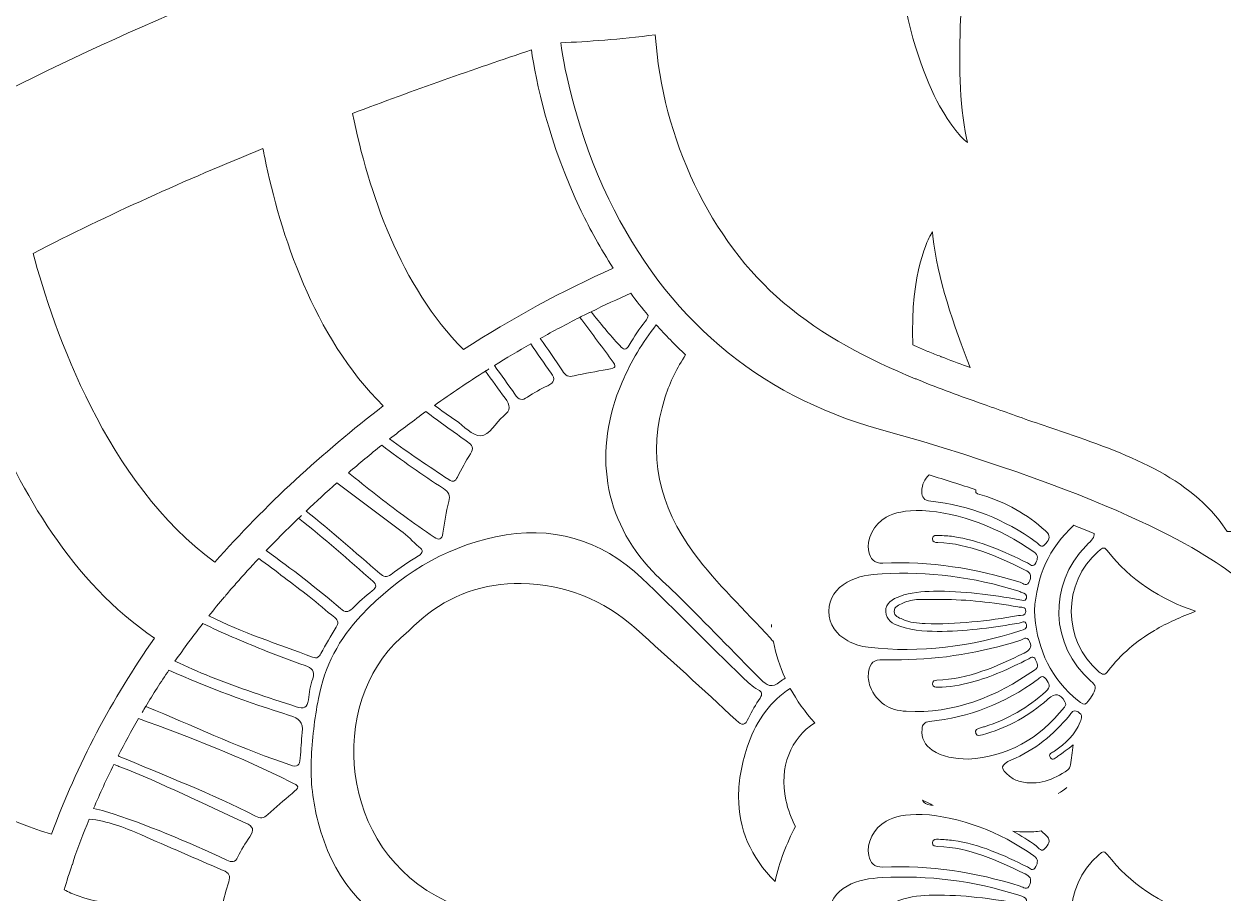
# Model space of a CAD drawing. Extents: x 705 to 8445, y -5934 to -84.
# Drawn here: x 7167.3 to 7643.6, y -732.3 to -387 of the extents above; entities that cross this region are included whole.
import ezdxf

# ---------------------------------------------------------------- set-up
doc = ezdxf.new("R2010")
doc.units = 0
doc.header["$MEASUREMENT"] = 0
doc.layers.add('Layer 1', color=7, linetype='Continuous')

# ---------------------------------------------------------------- blocks, each defined once
blk = doc.blocks.new('block 36')
at = {"layer": 'Layer 1', "lineweight": 0}
for points, knots in [([(8407.41, -639.1), (8384.61, -597.14), (8350.92, -557.08), (8310.01, -523.26), (8225.24, -453.22), (8114.63, -393.43), (7990.01, -350.27), (7990.01, -350.27), (7990.01, -350.25), (7990.01, -350.25), (7989.56, -348.29), (7988.99, -346.27), (7988.29, -344.21), (7986.75, -339.66), (7984.08, -333.09), (7978.64, -328.58), (7977.95, -328), (7977.23, -327.47), (7976.49, -327), (7976.49, -327), (7976.49, -327), (7976.48, -327), (7978.02, -308.1), (7974.42, -288.74), (7965.71, -269.33), (7961.26, -259.39), (7953.88, -252.44), (7946.75, -245.72), (7941.01, -240.31), (7935.58, -235.19), (7931.94, -228.82), (7930.86, -226.92), (7929.94, -224.87), (7928.96, -222.69), (7927.7, -219.87), (7926.38, -216.96), (7924.62, -214.13), (7917.57, -202.87), (7906.04, -196.8), (7894.77, -193.55), (7894.77, -193.55), (7893.39, -191.5), (7893.39, -191.5), (7850.97, -126.97), (7786.83, -102.16), (7740.49, -92.73), (7699.6, -84.39), (7665.74, -86.15), (7653.87, -87.19), (7653.82, -87.13), (7653.79, -87.09), (7653.76, -87.06), (7653.76, -87.06), (7653.58, -87.21), (7653.58, -87.21), (7652.01, -87.36), (7650.84, -87.48), (7650.14, -87.56), (7649.43, -87.48), (7648.26, -87.36), (7646.7, -87.21), (7646.7, -87.21), (7646.51, -87.06), (7646.51, -87.06), (7646.48, -87.09), (7646.45, -87.13), (7646.4, -87.19), (7634.53, -86.15), (7600.67, -84.39), (7559.78, -92.73), (7513.44, -102.16), (7449.3, -126.97), (7406.9, -191.48), (7406.9, -191.48), (7405.52, -193.55), (7405.52, -193.55), (7394.23, -196.8), (7382.7, -202.87), (7375.65, -214.13), (7373.89, -216.96), (7372.58, -219.87), (7371.31, -222.69), (7370.33, -224.87), (7369.41, -226.92), (7368.33, -228.82), (7364.69, -235.19), (7359.26, -240.31), (7353.52, -245.72), (7346.39, -252.44), (7339.01, -259.39), (7334.56, -269.33), (7325.85, -288.74), (7322.25, -308.1), (7323.79, -327), (7323.78, -327), (7323.78, -327), (7323.78, -327), (7323.05, -327.47), (7322.32, -327.99), (7321.63, -328.58), (7316.19, -333.09), (7313.52, -339.65), (7311.98, -344.21), (7311.29, -346.27), (7310.71, -348.29), (7310.26, -350.25), (7310.26, -350.25), (7310.26, -350.27), (7310.26, -350.27), (7185.64, -393.43), (7075.03, -453.22), (6990.26, -523.26), (6949.35, -557.08), (6915.66, -597.14), (6892.86, -639.1), (6867.06, -686.53), (6854.92, -735.81), (6856.74, -785.55), (6858.47, -832.44), (6871.11, -881.24), (6894.31, -930.56), (6926.3, -998.52), (6976.91, -1064.15), (7044.73, -1125.62), (7089.41, -1166.12), (7138.87, -1201.57), (7186.72, -1235.86), (7232.05, -1268.36), (7278.94, -1301.97), (7321.49, -1339.71), (7399.07, -1408.49), (7450.5, -1474.94), (7478.64, -1542.74), (7474.81, -1548.78), (7471.23, -1555.62), (7468.57, -1563.02), (7467.16, -1562.92), (7465.6, -1562.85), (7464, -1562.85), (7458.13, -1562.85), (7451.7, -1563.94), (7449.97, -1569.72), (7449.48, -1571.39), (7449.45, -1572.94), (7449.41, -1574.32), (7449.41, -1574.65), (7449.4, -1574.97), (7449.39, -1575.28), (7449.21, -1578.99), (7447.84, -1582.95), (7445.33, -1587.05), (7444.38, -1588.6), (7443.35, -1590.14), (7442.28, -1591.64), (7441.6, -1592.59), (7440.89, -1593.54), (7440.16, -1594.48), (7432.92, -1603.87), (7423.69, -1612.4), (7414.7, -1620.7), (7414.7, -1620.7), (7410.61, -1624.5), (7410.61, -1624.5), (7400.29, -1634.07), (7389.62, -1643.97), (7377.62, -1650.59), (7374.23, -1652.48), (7370.13, -1656.81), (7369.83, -1666.79), (7369.1, -1691.36), (7390.95, -1735.67), (7410.5, -1750.55), (7391.65, -1786.38), (7369.15, -1837.42), (7349.91, -1904.23), (7325.13, -1990.3), (7310.44, -2085.45), (7306.26, -2187.05), (7302.77, -2272.07), (7306.67, -2361.81), (7317.87, -2455.11), (7313.34, -2458.43), (7308.34, -2461.58), (7302.61, -2464.72), (7276.21, -2479.19), (7247.58, -2484.35), (7222, -2479.25), (7187.79, -2472.45), (7160.64, -2452.75), (7141.3, -2420.72), (7104.66, -2360.07), (7103.99, -2265.76), (7122.25, -2203.95), (7141.86, -2137.67), (7181.08, -2071.38), (7245.73, -1995.32), (7250.18, -1990.08), (7254.67, -1984.87), (7259.18, -1979.66), (7283.57, -1951.39), (7308.78, -1922.17), (7326.61, -1888.58), (7350.74, -1843.05), (7356.31, -1794.98), (7341.87, -1756.7), (7341.87, -1756.7), (7331.37, -1728.9), (7331.37, -1728.9), (7331.37, -1728.9), (7333.8, -1758.52), (7333.8, -1758.52), (7336.72, -1794.26), (7322.12, -1826.76), (7309.35, -1847.74), (7289.24, -1880.81), (7261.11, -1908.95), (7233.89, -1936.17), (7222.68, -1947.4), (7211.07, -1959.02), (7200.2, -1970.8), (7135.89, -2040.52), (7089.19, -2104.07), (7057.43, -2165.11), (7014.7, -2247.19), (6999.21, -2325.56), (7011.4, -2398), (7031.15, -2515.4), (7130.49, -2607.87), (7220.17, -2647.42), (7252.4, -2661.63), (7282.45, -2668.81), (7308.01, -2668.81), (7326.56, -2668.81), (7342.74, -2665.03), (7355.66, -2657.4), (7355.66, -2657.42), (7355.66, -2657.42), (7355.66, -2657.42), (7362.53, -2679.36), (7370.34, -2699.79), (7379.03, -2718.56), (7399.29, -2762.32), (7425.1, -2798.69), (7455.73, -2826.65), (7489.46, -2857.45), (7533.52, -2880.64), (7586.71, -2895.59), (7629.05, -2907.49), (7676.23, -2913.71), (7723.76, -2913.71), (7727.22, -2913.71), (7730.69, -2913.68), (7734.15, -2913.61), (7865.4, -2911.1), (7997.29, -2856.35), (8095.98, -2763.41), (8133.64, -2727.95), (8162.82, -2687.49), (8180.37, -2646.4), (8200.65, -2598.94), (8205.83, -2551.02), (8195.77, -2503.97), (8175.91, -2411.09), (8113.39, -2334), (8019.73, -2286.89), (7937.77, -2245.67), (7840.02, -2231.14), (7749.63, -2246.42), (7755.8, -2235.1), (7762.02, -2223.86), (7768.23, -2212.7), (7787.04, -2178.83), (7806.49, -2143.79), (7823.28, -2107.91), (7860.37, -2028.64), (7882.39, -1957.48), (7890.63, -1890.34), (7895.73, -1848.73), (7897.28, -1796.91), (7884.85, -1750.08), (7904.12, -1735.61), (7925.68, -1692.46), (7925.68, -1667.69), (7925.68, -1667.28), (7925.68, -1666.88), (7925.67, -1666.48), (7925.37, -1656.52), (7921.27, -1652.21), (7917.88, -1650.33), (7905.87, -1643.73), (7895.21, -1633.85), (7884.89, -1624.31), (7884.89, -1624.31), (7880.78, -1620.52), (7880.78, -1620.52), (7869.49, -1610.12), (7857.81, -1599.36), (7850.16, -1586.97), (7847.65, -1582.89), (7846.29, -1578.95), (7846.11, -1575.25), (7846.1, -1574.94), (7846.09, -1574.61), (7846.09, -1574.29), (7846.05, -1572.92), (7846.01, -1571.37), (7845.52, -1569.7), (7843.8, -1563.98), (7837.45, -1562.87), (7831.63, -1562.85), (7828.98, -1555.53), (7825.42, -1548.75), (7821.63, -1542.74), (7849.76, -1474.94), (7901.2, -1408.49), (7978.78, -1339.71), (8021.33, -1301.97), (8068.22, -1268.36), (8113.56, -1235.86), (8161.4, -1201.57), (8210.86, -1166.12), (8255.55, -1125.62), (8323.36, -1064.15), (8373.97, -998.52), (8405.96, -930.56), (8429.16, -881.24), (8441.8, -832.45), (8443.53, -785.55), (8445.35, -735.81), (8433.21, -686.53), (8407.41, -639.1)], [0, 0, 0, 0, 1, 1, 1, 2, 2, 2, 3, 3, 3, 4, 4, 4, 5, 5, 5, 6, 6, 6, 7, 7, 7, 8, 8, 8, 9, 9, 9, 10, 10, 10, 11, 11, 11, 12, 12, 12, 13, 13, 13, 14, 14, 14, 15, 15, 15, 16, 16, 16, 17, 17, 17, 18, 18, 18, 19, 19, 19, 20, 20, 20, 21, 21, 21, 22, 22, 22, 23, 23, 23, 24, 24, 24, 25, 25, 25, 26, 26, 26, 27, 27, 27, 28, 28, 28, 29, 29, 29, 30, 30, 30, 31, 31, 31, 32, 32, 32, 33, 33, 33, 34, 34, 34, 35, 35, 35, 36, 36, 36, 37, 37, 37, 38, 38, 38, 39, 39, 39, 40, 40, 40, 41, 41, 41, 42, 42, 42, 43, 43, 43, 44, 44, 44, 45, 45, 45, 46, 46, 46, 47, 47, 47, 48, 48, 48, 49, 49, 49, 50, 50, 50, 51, 51, 51, 52, 52, 52, 53, 53, 53, 54, 54, 54, 55, 55, 55, 56, 56, 56, 57, 57, 57, 58, 58, 58, 59, 59, 59, 60, 60, 60, 61, 61, 61, 62, 62, 62, 63, 63, 63, 64, 64, 64, 65, 65, 65, 66, 66, 66, 67, 67, 67, 68, 68, 68, 69, 69, 69, 70, 70, 70, 71, 71, 71, 72, 72, 72, 73, 73, 73, 74, 74, 74, 75, 75, 75, 76, 76, 76, 77, 77, 77, 78, 78, 78, 79, 79, 79, 80, 80, 80, 81, 81, 81, 82, 82, 82, 83, 83, 83, 84, 84, 84, 85, 85, 85, 86, 86, 86, 87, 87, 87, 88, 88, 88, 89, 89, 89, 90, 90, 90, 91, 91, 91, 92, 92, 92, 93, 93, 93, 94, 94, 94, 95, 95, 95, 96, 96, 96, 97, 97, 97, 98, 98, 98, 99, 99, 99, 100, 100, 100, 101, 101, 101, 102, 102, 102, 103, 103, 103, 104, 104, 104, 105, 105, 105, 106, 106, 106, 107, 107, 107, 108, 108, 108, 109, 109, 109, 110, 110, 110, 110]), ([(7542.96, -347.22), (7540.81, -362.76), (7535.98, -404.68), (7541.72, -432.39), (7541.72, -432.39), (7542.09, -434.12), (7542.09, -434.12), (7542.09, -434.12), (7540.74, -432.95), (7540.74, -432.95), (7540.54, -432.77), (7520.86, -415.02), (7514.93, -363.34), (7524.37, -358.74), (7533.28, -353.65), (7541.62, -348.11), (7541.62, -348.11), (7541.62, -348.12), (7541.62, -348.12), (7542.07, -347.82), (7542.52, -347.52), (7542.96, -347.22)], [0, 0, 0, 0, 1, 1, 1, 2, 2, 2, 3, 3, 3, 4, 4, 4, 5, 5, 5, 6, 6, 6, 7, 7, 7, 7]), ([(7418.08, -391.23), (7420.82, -432.71), (7439.97, -473.06), (7468.88, -497.6), (7484.63, -510.98), (7502.68, -520.26), (7521.35, -527.92), (7521.77, -528.08), (7522.19, -528.26), (7522.61, -528.42), (7530.98, -531.83), (7539.48, -534.92), (7547.94, -537.92), (7548.45, -538.09), (7548.96, -538.29), (7549.47, -538.46), (7551.31, -539.11), (7553.15, -539.76), (7554.99, -540.41), (7558.35, -541.59), (7561.7, -542.77), (7565.03, -543.96), (7568.99, -545.37), (7572.99, -546.73), (7577.23, -548.16), (7601.48, -556.38), (7628.98, -565.69), (7643.44, -586.07), (7643.44, -586.07), (7645.22, -588.59), (7645.22, -588.59), (7645.22, -588.59), (7655.05, -588.59), (7655.05, -588.59), (7655.05, -588.59), (7656.83, -586.07), (7656.83, -586.07), (7671.29, -565.69), (7698.79, -556.38), (7723.05, -548.16), (7727.28, -546.73), (7731.28, -545.37), (7735.24, -543.96), (7738.57, -542.77), (7741.92, -541.59), (7745.27, -540.41), (7775.27, -529.85), (7806.28, -518.93), (7831.39, -497.6), (7860.3, -473.06), (7879.45, -432.71), (7882.19, -391.23), (7896.34, -393.1), (7909.14, -394.02), (7919.77, -394.41), (7918.23, -405.11), (7913.56, -429.82), (7900.67, -456.52), (7877.97, -503.6), (7841.83, -534.37), (7793.25, -547.96), (7697.31, -574.79), (7661.53, -598.27), (7650.14, -607.68), (7638.74, -598.27), (7602.96, -574.79), (7507.02, -547.96), (7458.44, -534.37), (7422.3, -503.6), (7399.6, -456.52), (7386.71, -429.82), (7382.04, -405.11), (7380.5, -394.41), (7391.13, -394.02), (7403.93, -393.1), (7418.08, -391.23)], [0, 0, 0, 0, 1, 1, 1, 2, 2, 2, 3, 3, 3, 4, 4, 4, 5, 5, 5, 6, 6, 6, 7, 7, 7, 8, 8, 8, 9, 9, 9, 10, 10, 10, 11, 11, 11, 12, 12, 12, 13, 13, 13, 14, 14, 14, 15, 15, 15, 16, 16, 16, 17, 17, 17, 18, 18, 18, 19, 19, 19, 20, 20, 20, 21, 21, 21, 22, 22, 22, 23, 23, 23, 24, 24, 24, 25, 25, 25, 25]), ([(7368.83, -397.25), (7370.61, -409.24), (7375.57, -434.03), (7388.66, -461.31), (7392.12, -468.54), (7396.32, -476.21), (7401.38, -484.01), (7381.12, -493.03), (7361.15, -503.91), (7341.85, -516.33), (7316.82, -491.17), (7304.19, -454.07), (7297.8, -422.5), (7322.11, -413.31), (7345.97, -404.93), (7368.83, -397.25)], [0, 0, 0, 0, 1, 1, 1, 2, 2, 2, 3, 3, 3, 4, 4, 4, 5, 5, 5, 5]), ([(7262.2, -436.44), (7262.44, -437.65), (7262.67, -438.85), (7262.92, -440.07), (7269.05, -470.26), (7282.15, -511.02), (7309.96, -538.76), (7285.77, -557.29), (7263.17, -578.19), (7243.1, -600.79), (7200.09, -569.78), (7179.02, -508.52), (7170.86, -478.12), (7200.89, -462.66), (7231.7, -448.86), (7262.2, -436.44)], [0, 0, 0, 0, 1, 1, 1, 2, 2, 2, 3, 3, 3, 4, 4, 4, 5, 5, 5, 5]), ([(7527.25, -471.15), (7527.25, -471.15), (7528.15, -469.62), (7528.15, -469.62), (7528.15, -469.62), (7528.36, -471.39), (7528.36, -471.39), (7530.11, -487.57), (7536.66, -507.13), (7543.2, -523.54), (7542.71, -523.36), (7542.21, -523.18), (7541.71, -522.99), (7538.38, -521.76), (7535.05, -520.51), (7531.73, -519.22), (7531.67, -519.2), (7531.63, -519.17), (7531.57, -519.15), (7529.88, -518.49), (7528.2, -517.82), (7526.53, -517.13), (7526.47, -517.11), (7526.4, -517.08), (7526.34, -517.06), (7524.73, -516.4), (7523.13, -515.72), (7521.53, -515.04), (7521.13, -514.88), (7520.73, -514.71), (7520.34, -514.53), (7519.27, -484.98), (7527.14, -471.33), (7527.25, -471.15)], [0, 0, 0, 0, 1, 1, 1, 2, 2, 2, 3, 3, 3, 4, 4, 4, 5, 5, 5, 6, 6, 6, 7, 7, 7, 8, 8, 8, 9, 9, 9, 10, 10, 10, 11, 11, 11, 11]), ([(7415.3, -502.85), (7415.13, -503.57), (7414.74, -504.32), (7414.06, -505.17), (7411.71, -508.1), (7409.69, -511.32), (7407.74, -514.54), (7406.4, -516.75), (7405.5, -516.5), (7403.92, -514.75), (7399.95, -510.41), (7396.2, -505.93), (7392.56, -501.34), (7391.07, -502.06), (7389.58, -502.8), (7388.09, -503.55), (7389.57, -502.8), (7391.06, -502.06), (7392.55, -501.32), (7392.55, -501.32), (7392.56, -501.34), (7392.56, -501.34), (7397.79, -498.76), (7403.04, -496.31), (7408.31, -494), (7410.5, -496.96), (7412.84, -499.92), (7415.3, -502.85)], [0, 0, 0, 0, 1, 1, 1, 2, 2, 2, 3, 3, 3, 4, 4, 4, 5, 5, 5, 6, 6, 6, 7, 7, 7, 8, 8, 8, 9, 9, 9, 9]), ([(7138.22, -495.78), (7141.04, -507.04), (7145.94, -523.94), (7153.63, -542.62), (7165.44, -571.27), (7186.23, -609.1), (7219.14, -631.01), (7202.15, -655.1), (7188.41, -681.21), (7178.15, -709), (7131.36, -694.85), (7092.37, -657.73), (7067.24, -627.98), (7049.4, -606.88), (7036.02, -586.61), (7028.18, -573.82), (7061.06, -544.12), (7098.59, -518.35), (7138.22, -495.78)], [0, 0, 0, 0, 1, 1, 1, 2, 2, 2, 3, 3, 3, 4, 4, 4, 5, 5, 5, 6, 6, 6, 6]), ([(7400.55, -520.35), (7402.81, -523.5), (7402.83, -523.5), (7398.98, -524.24), (7394.58, -525.09), (7390.13, -525.78), (7385.78, -526.83), (7383.52, -527.38), (7382.41, -526.71), (7381.2, -524.86), (7378.33, -520.48), (7375.38, -516.19), (7372.36, -511.93), (7372.36, -511.93), (7372.36, -511.92), (7372.36, -511.92), (7377.56, -509.02), (7382.8, -506.23), (7388.07, -503.55), (7392.31, -509.1), (7396.47, -514.69), (7400.55, -520.35)], [0, 0, 0, 0, 1, 1, 1, 2, 2, 2, 3, 3, 3, 4, 4, 4, 5, 5, 5, 6, 6, 6, 7, 7, 7, 7]), ([(7433.52, -597.41), (7442.5, -609.62), (7453.71, -619.83), (7463.78, -631.07), (7464.2, -631.55), (7464.63, -632.01), (7465.06, -632.48), (7465.97, -637.47), (7467.5, -642.3), (7469.65, -646.98), (7468.92, -647.39), (7468.23, -647.83), (7467.61, -648.36), (7464.51, -650.97), (7462.31, -649.92), (7459.84, -647.38), (7449.15, -636.38), (7438.37, -625.48), (7427.56, -614.6), (7424.15, -611.16), (7420.41, -608.07), (7417.08, -604.57), (7397.5, -584.08), (7393.14, -556.68), (7404.85, -529.37), (7408.43, -521.02), (7413.06, -513.47), (7418.43, -506.47), (7422.05, -510.55), (7425.94, -514.58), (7430.13, -518.49), (7426.78, -523.47), (7424, -529.01), (7422.03, -535.14), (7414.54, -558.33), (7419.61, -578.5), (7433.52, -597.41)], [0, 0, 0, 0, 1, 1, 1, 2, 2, 2, 3, 3, 3, 4, 4, 4, 5, 5, 5, 6, 6, 6, 7, 7, 7, 8, 8, 8, 9, 9, 9, 10, 10, 10, 11, 11, 11, 12, 12, 12, 12]), ([(7376.69, -525.7), (7378.45, -528.17), (7378.03, -529.48), (7375.33, -530.72), (7372.55, -532), (7369.87, -533.54), (7367.33, -535.24), (7365.06, -536.77), (7363.84, -536.4), (7362.29, -534.13), (7359.64, -530.26), (7356.91, -526.45), (7354.14, -522.68), (7358.91, -519.71), (7363.72, -516.83), (7368.57, -514.07), (7371.26, -517.96), (7373.96, -521.84), (7376.69, -525.7)], [0, 0, 0, 0, 1, 1, 1, 2, 2, 2, 3, 3, 3, 4, 4, 4, 5, 5, 5, 6, 6, 6, 6]), ([(7350.6, -524.9), (7351.05, -524.61), (7351.51, -524.34), (7351.96, -524.05), (7351.51, -524.34), (7351.05, -524.62), (7350.61, -524.91), (7353.16, -528.5), (7355.73, -532.08), (7358.37, -535.61), (7360.55, -538.52), (7360.81, -540.46), (7357.76, -542.8), (7354.51, -545.29), (7352.28, -550.55), (7348.69, -550.62), (7345.41, -550.69), (7342.01, -546.71), (7338.72, -544.43), (7335.9, -542.5), (7333.1, -540.54), (7330.33, -538.56), (7336.99, -533.81), (7343.75, -529.27), (7350.61, -524.91), (7350.6, -524.91), (7350.6, -524.9), (7350.6, -524.9)], [0, 0, 0, 0, 1, 1, 1, 2, 2, 2, 3, 3, 3, 4, 4, 4, 5, 5, 5, 6, 6, 6, 7, 7, 7, 8, 8, 8, 9, 9, 9, 9]), ([(7343.46, -552.97), (7345.48, -554.38), (7346.11, -555.53), (7344.65, -557.79), (7342.71, -560.75), (7341.09, -563.9), (7339.46, -567.05), (7338.57, -568.76), (7337.81, -569.19), (7335.98, -567.99), (7328.04, -562.8), (7320.19, -557.46), (7312.53, -551.87), (7317.25, -548.16), (7322.06, -544.54), (7326.92, -541.02), (7332.38, -545.07), (7337.88, -549.08), (7343.46, -552.97)], [0, 0, 0, 0, 1, 1, 1, 2, 2, 2, 3, 3, 3, 4, 4, 4, 5, 5, 5, 6, 6, 6, 6]), ([(7333.91, -571.57), (7336.07, -572.94), (7336.62, -574.3), (7336.01, -576.76), (7335.01, -580.88), (7334.22, -585.08), (7333.68, -589.28), (7333.32, -592.07), (7332.07, -592.15), (7330.22, -590.9), (7326.12, -588.12), (7322.08, -585.25), (7318.05, -582.36), (7310.56, -576.97), (7303.39, -571.11), (7296.19, -565.3), (7300.52, -561.57), (7304.92, -557.92), (7309.37, -554.37), (7309.37, -554.37), (7309.38, -554.37), (7309.38, -554.37), (7317.36, -560.37), (7325.47, -566.19), (7333.91, -571.57)], [0, 0, 0, 0, 1, 1, 1, 2, 2, 2, 3, 3, 3, 4, 4, 4, 5, 5, 5, 6, 6, 6, 7, 7, 7, 8, 8, 8, 8]), ([(7548, -574.24), (7557.47, -577), (7565.72, -581.82), (7573.1, -588.36), (7575.27, -590.29), (7574.64, -591.63), (7573.25, -593.47), (7571.5, -595.79), (7570.46, -593.61), (7569.44, -592.86), (7556.86, -583.81), (7542.94, -578.25), (7527.53, -576.64), (7524.8, -576.36), (7523.98, -575.07), (7523.98, -572.72), (7523.97, -569.94), (7525.04, -567.81), (7526.84, -566.17), (7533.37, -568.16), (7539.56, -570.12), (7545.42, -572.06), (7544.95, -573.83), (7546.85, -573.91), (7548, -574.24)], [0, 0, 0, 0, 1, 1, 1, 2, 2, 2, 3, 3, 3, 4, 4, 4, 5, 5, 5, 6, 6, 6, 7, 7, 7, 8, 8, 8, 8]), ([(7317.03, -588.37), (7319.55, -590.28), (7321.73, -592.67), (7324.16, -594.72), (7325.87, -596.14), (7326.01, -597.06), (7323.95, -598.33), (7320.25, -600.64), (7316.62, -603.09), (7313.11, -605.68), (7311.3, -607.03), (7310.15, -606.7), (7308.58, -605.32), (7298.9, -596.97), (7289.32, -588.51), (7279.35, -580.53), (7283.34, -576.74), (7287.41, -572.99), (7291.55, -569.34), (7300.05, -575.68), (7308.55, -582), (7317.03, -588.37)], [0, 0, 0, 0, 1, 1, 1, 2, 2, 2, 3, 3, 3, 4, 4, 4, 5, 5, 5, 6, 6, 6, 7, 7, 7, 7]), ([(7524.15, -580.28), (7539.33, -581.39), (7554.63, -586.96), (7568.44, -596.76), (7570.4, -598.14), (7570.04, -599.42), (7569.23, -601.08), (7568.16, -603.27), (7566.92, -601.69), (7565.9, -601.17), (7556.49, -596.5), (7546.95, -592.18), (7536.41, -590.66), (7534.5, -590.38), (7532.56, -590.3), (7530.62, -590.2), (7529.59, -590.14), (7528.38, -590.12), (7528.25, -591.5), (7528.09, -593), (7529.36, -592.99), (7530.37, -593.02), (7542.91, -593.5), (7553.97, -598.57), (7564.96, -603.96), (7566.95, -604.94), (7567.67, -605.89), (7566.87, -608.13), (7565.89, -610.9), (7564.28, -609.24), (7563.05, -608.84), (7545.28, -603.24), (7527.12, -600.42), (7508.48, -601.23), (7504.85, -601.39), (7503.59, -599.6), (7502.92, -596.69), (7501.8, -591.78), (7504.88, -585.71), (7509.85, -582.93), (7513.03, -581.15), (7517.38, -580.23), (7524.15, -580.28)], [0, 0, 0, 0, 1, 1, 1, 2, 2, 2, 3, 3, 3, 4, 4, 4, 5, 5, 5, 6, 6, 6, 7, 7, 7, 8, 8, 8, 9, 9, 9, 10, 10, 10, 11, 11, 11, 12, 12, 12, 13, 13, 13, 14, 14, 14, 14]), ([(7276.35, -583.38), (7276.75, -583), (7277.14, -582.63), (7277.53, -582.26), (7277.14, -582.63), (7276.75, -583.01), (7276.36, -583.4), (7286.49, -591.34), (7296.19, -599.8), (7305.79, -608.41), (7307.53, -609.98), (7307.31, -610.81), (7305.62, -612.17), (7302.88, -614.39), (7300.2, -616.74), (7297.73, -619.27), (7295.98, -621.06), (7294.74, -620.78), (7293.02, -619.3), (7283.56, -611.14), (7273.63, -603.55), (7263.5, -596.27), (7267.69, -591.89), (7271.99, -587.6), (7276.36, -583.4), (7276.36, -583.4), (7276.35, -583.38), (7276.35, -583.38)], [0, 0, 0, 0, 1, 1, 1, 2, 2, 2, 3, 3, 3, 4, 4, 4, 5, 5, 5, 6, 6, 6, 7, 7, 7, 8, 8, 8, 9, 9, 9, 9]), ([(7412.72, -607.17), (7426.4, -620), (7439.19, -633.77), (7452.86, -646.63), (7454.76, -648.41), (7456.6, -650.24), (7458.88, -651.52), (7460.46, -652.39), (7460.77, -653.24), (7459.71, -654.84), (7458.02, -657.39), (7456.39, -660.03), (7455.1, -662.8), (7453.73, -665.71), (7452.73, -666.03), (7450.2, -663.66), (7437.12, -651.37), (7423.78, -639.39), (7410.44, -627.4), (7397.38, -615.67), (7382.32, -609.57), (7364.81, -609.35), (7349.93, -609.14), (7336.72, -613.65), (7325.35, -623.3), (7322.48, -625.75), (7319.83, -628.45), (7317, -630.95), (7288.16, -656.62), (7291.43, -715.11), (7334.98, -735.53), (7349.82, -742.48), (7365.38, -747.06), (7380.99, -751.68), (7386.64, -753.35), (7392.29, -755.07), (7397.96, -756.62), (7399.87, -757.15), (7400.27, -757.79), (7399.15, -759.48), (7397.92, -761.36), (7396.6, -763.27), (7395.86, -765.34), (7394.43, -769.35), (7391.76, -769.47), (7388.32, -768.5), (7374.81, -764.7), (7361.25, -761.07), (7347.77, -757.18), (7339.05, -754.66), (7330.03, -753.28), (7321.63, -749.63), (7301.4, -740.81), (7289.57, -725.12), (7284.11, -704.15), (7282.01, -696.11), (7281.04, -687.93), (7281.34, -679.62), (7281.77, -671.36), (7282.64, -663.15), (7284.23, -655.04), (7286.72, -642.33), (7292.42, -631.18), (7301.36, -621.84), (7316.12, -606.41), (7333.44, -595.3), (7354.62, -590.76), (7376.93, -585.97), (7396.34, -591.81), (7412.72, -607.17)], [0, 0, 0, 0, 1, 1, 1, 2, 2, 2, 3, 3, 3, 4, 4, 4, 5, 5, 5, 6, 6, 6, 7, 7, 7, 8, 8, 8, 9, 9, 9, 10, 10, 10, 11, 11, 11, 12, 12, 12, 13, 13, 13, 14, 14, 14, 15, 15, 15, 16, 16, 16, 17, 17, 17, 18, 18, 18, 19, 19, 19, 20, 20, 20, 21, 21, 21, 22, 22, 22, 23, 23, 23, 23]), ([(7584.19, -654.33), (7574.03, -645.2), (7569.4, -633.54), (7568.7, -620.06), (7569.63, -606.64), (7574.34, -595.1), (7584.42, -586.2), (7587.2, -587.32), (7589.85, -588.42), (7592.39, -589.49), (7592.57, -590.96), (7591.69, -591.89), (7589.25, -594.34), (7574.06, -609.48), (7574.89, -634.17), (7591.17, -648.12), (7593.13, -649.79), (7593.36, -650.89), (7592.02, -653.11), (7588.81, -658.42), (7588.91, -658.55), (7584.19, -654.33)], [0, 0, 0, 0, 1, 1, 1, 2, 2, 2, 3, 3, 3, 4, 4, 4, 5, 5, 5, 6, 6, 6, 7, 7, 7, 7]), ([(7616.36, -627.99), (7609.26, -632.24), (7602.98, -637.44), (7597.99, -644.08), (7596.66, -645.84), (7595.81, -645.69), (7594.28, -644.39), (7579.76, -632.12), (7579.67, -608.82), (7594.17, -596.52), (7595.25, -595.6), (7596.12, -594.26), (7597.66, -596.27), (7606.71, -608.02), (7618.72, -615.49), (7632.74, -620.37), (7627.04, -622.59), (7621.53, -624.9), (7616.36, -627.99)], [0, 0, 0, 0, 1, 1, 1, 2, 2, 2, 3, 3, 3, 4, 4, 4, 5, 5, 5, 6, 6, 6, 6]), ([(7280.6, -614.54), (7284.06, -617.18), (7287.26, -620.18), (7290.71, -622.85), (7292.32, -624.12), (7292.16, -625.18), (7291.24, -626.71), (7289.17, -630.14), (7287.19, -633.62), (7285.23, -637.13), (7284.45, -638.52), (7283.71, -639.29), (7281.9, -638.6), (7268.08, -633.33), (7253.92, -628.88), (7240.7, -622.17), (7242.73, -619.64), (7244.78, -617.12), (7246.88, -614.64), (7246.93, -614.67), (7246.98, -614.7), (7247.04, -614.73), (7247.04, -614.73), (7247.49, -613.94), (7247.49, -613.94), (7248.8, -612.4), (7250.12, -610.86), (7251.46, -609.35), (7254.44, -605.99), (7257.45, -602.68), (7260.54, -599.4), (7267.31, -604.33), (7273.95, -609.43), (7280.6, -614.54)], [0, 0, 0, 0, 1, 1, 1, 2, 2, 2, 3, 3, 3, 4, 4, 4, 5, 5, 5, 6, 6, 6, 7, 7, 7, 8, 8, 8, 9, 9, 9, 10, 10, 10, 11, 11, 11, 11]), ([(7508.16, -605.44), (7526.56, -604.42), (7544.55, -606.78), (7562.12, -612.27), (7562.67, -612.44), (7563.2, -612.64), (7563.72, -612.87), (7564.77, -613.29), (7566.03, -613.59), (7565.52, -615.2), (7565.01, -616.8), (7563.83, -615.92), (7562.96, -615.76), (7551.6, -613.76), (7540.2, -612.22), (7528.64, -612.41), (7524.07, -612.48), (7519.52, -612.82), (7515.19, -614.43), (7512.32, -615.5), (7509.49, -617.02), (7509.61, -620.55), (7509.72, -623.84), (7512.42, -625.33), (7515.2, -626.31), (7521, -628.38), (7527.06, -628.33), (7532.03, -628.38), (7543.03, -628.03), (7552.86, -626.79), (7562.63, -625.05), (7563.59, -624.88), (7564.95, -623.81), (7565.51, -625.58), (7566.07, -627.43), (7564.46, -627.64), (7563.35, -627.98), (7543.59, -634.35), (7523.41, -637.07), (7502.68, -634.66), (7499.85, -634.33), (7497.09, -633.49), (7494.57, -632.09), (7489.98, -629.52), (7487.02, -625.75), (7487.02, -620.35), (7487, -615.07), (7489.87, -611.33), (7494.32, -608.8), (7498.58, -606.36), (7503.36, -605.71), (7508.16, -605.44)], [0, 0, 0, 0, 1, 1, 1, 2, 2, 2, 3, 3, 3, 4, 4, 4, 5, 5, 5, 6, 6, 6, 7, 7, 7, 8, 8, 8, 9, 9, 9, 10, 10, 10, 11, 11, 11, 12, 12, 12, 13, 13, 13, 14, 14, 14, 15, 15, 15, 16, 16, 16, 17, 17, 17, 17]), ([(7565.26, -620.45), (7565.21, -622.27), (7563.41, -621.89), (7562.32, -622.08), (7550.07, -624.2), (7537.76, -625.67), (7525.28, -625.25), (7522.2, -625.14), (7519.13, -624.86), (7516.27, -623.54), (7514.83, -622.89), (7513.01, -622.25), (7512.98, -620.45), (7512.94, -618.45), (7514.89, -617.82), (7516.44, -617.12), (7518.43, -616.23), (7520.54, -615.73), (7522.73, -615.68), (7525.79, -615.61), (7528.87, -615.66), (7531.95, -615.66), (7542.1, -615.69), (7552.17, -616.84), (7562.16, -618.63), (7563.29, -618.83), (7565.31, -618.37), (7565.26, -620.45)], [0, 0, 0, 0, 1, 1, 1, 2, 2, 2, 3, 3, 3, 4, 4, 4, 5, 5, 5, 6, 6, 6, 7, 7, 7, 8, 8, 8, 9, 9, 9, 9]), ([(7262.04, -635.58), (7267.61, -637.85), (7273.23, -640.01), (7278.92, -641.95), (7281.69, -642.91), (7283.06, -643.97), (7281.95, -647.19), (7281.04, -649.84), (7280.59, -652.69), (7280.24, -655.49), (7279.84, -658.75), (7278.32, -659.23), (7275.43, -658.29), (7263.99, -654.58), (7252.54, -650.9), (7241.38, -646.37), (7236.61, -644.43), (7231.89, -642.41), (7227.23, -640.22), (7230.78, -635.12), (7234.49, -630.12), (7238.34, -625.18), (7246.06, -629.02), (7254.04, -632.31), (7262.04, -635.58)], [0, 0, 0, 0, 1, 1, 1, 2, 2, 2, 3, 3, 3, 4, 4, 4, 5, 5, 5, 6, 6, 6, 7, 7, 7, 8, 8, 8, 8]), ([(7464.19, -625.66), (7464.19, -625.66), (7464.2, -625.67), (7464.2, -625.67), (7464.23, -626.02), (7464.25, -626.38), (7464.28, -626.73), (7464.24, -626.37), (7464.22, -626.01), (7464.19, -625.66)], [0, 0, 0, 0, 1, 1, 1, 2, 2, 2, 3, 3, 3, 3]), ([(7528.21, -649.27), (7528.36, -650.46), (7529.34, -650.57), (7530.27, -650.57), (7534.86, -650.58), (7539.33, -649.76), (7543.74, -648.56), (7551.59, -646.46), (7558.9, -643.03), (7566.15, -639.45), (7567.14, -638.96), (7568.31, -637.63), (7569.18, -639.63), (7569.82, -641.05), (7570.72, -642.36), (7568.76, -643.72), (7553.41, -654.35), (7536.82, -661.16), (7517.77, -660.11), (7511.2, -659.74), (7506, -656.78), (7503.48, -650.24), (7502.77, -648.4), (7502.51, -646.5), (7502.83, -644.54), (7503.46, -640.66), (7504.78, -639.57), (7508.65, -639.61), (7511.05, -639.65), (7513.43, -639.63), (7515.83, -639.63), (7531.89, -639.48), (7547.52, -636.74), (7562.84, -631.98), (7564.04, -631.61), (7565.62, -629.81), (7566.77, -632.37), (7567.91, -634.91), (7566.75, -635.89), (7564.58, -636.97), (7553.6, -642.39), (7542.5, -647.29), (7529.99, -647.78), (7529.04, -647.82), (7528.06, -647.95), (7528.21, -649.27)], [0, 0, 0, 0, 1, 1, 1, 2, 2, 2, 3, 3, 3, 4, 4, 4, 5, 5, 5, 6, 6, 6, 7, 7, 7, 8, 8, 8, 9, 9, 9, 10, 10, 10, 11, 11, 11, 12, 12, 12, 13, 13, 13, 14, 14, 14, 15, 15, 15, 15]), ([(7272.79, -661.73), (7276.52, -662.9), (7278.26, -664.39), (7277.8, -668.53), (7277.41, -671.91), (7277.32, -675.35), (7277.01, -678.75), (7276.73, -681.71), (7276.03, -682.45), (7272.92, -681.41), (7254.65, -675.3), (7237.21, -667.17), (7219.48, -659.77), (7218.2, -659.23), (7216.93, -658.69), (7215.65, -658.14), (7215.16, -658.94), (7214.67, -659.74), (7214.2, -660.54), (7214.67, -659.74), (7215.15, -658.93), (7215.62, -658.13), (7215.64, -658.13), (7215.64, -658.14), (7215.65, -658.14), (7218.57, -653.28), (7221.63, -648.48), (7224.82, -643.75), (7240.39, -650.81), (7256.46, -656.64), (7272.79, -661.73)], [0, 0, 0, 0, 1, 1, 1, 2, 2, 2, 3, 3, 3, 4, 4, 4, 5, 5, 5, 6, 6, 6, 7, 7, 7, 8, 8, 8, 9, 9, 9, 10, 10, 10, 10]), ([(7545.42, -668.94), (7545.91, -670.29), (7547.14, -669.68), (7548.07, -669.43), (7557.09, -666.95), (7565.2, -662.71), (7572.39, -656.74), (7573, -656.22), (7573.6, -655.7), (7574.21, -655.17), (7577.11, -652.61), (7578.75, -652.92), (7580.84, -656.29), (7581.39, -657.18), (7581.13, -657.74), (7580.59, -658.42), (7570.65, -671.15), (7557.73, -678.25), (7542.39, -679.15), (7536.83, -678.76), (7532.16, -678.4), (7528.13, -675.6), (7525.17, -673.55), (7523.7, -670.79), (7524.04, -667.15), (7524.21, -665.34), (7524.99, -664.38), (7527.02, -664.17), (7542.78, -662.57), (7557, -656.91), (7569.79, -647.6), (7570.88, -646.8), (7571.9, -645.25), (7573.35, -647.39), (7574.52, -649.14), (7575.36, -650.34), (7573.27, -652.21), (7566.12, -658.64), (7558.07, -663.38), (7548.9, -666.22), (7548.35, -666.4), (7547.8, -666.52), (7547.26, -666.69), (7546.12, -667.02), (7544.87, -667.44), (7545.42, -668.94)], [0, 0, 0, 0, 1, 1, 1, 2, 2, 2, 3, 3, 3, 4, 4, 4, 5, 5, 5, 6, 6, 6, 7, 7, 7, 8, 8, 8, 9, 9, 9, 10, 10, 10, 11, 11, 11, 12, 12, 12, 13, 13, 13, 14, 14, 14, 15, 15, 15, 15]), ([(7481.4, -664.75), (7471.91, -670.78), (7467.16, -682.12), (7469.97, -695.39), (7470.77, -699.16), (7472.06, -702.63), (7473.71, -705.89), (7470.27, -712.56), (7467.37, -719.91), (7465.66, -727.7), (7455.94, -718.12), (7451.15, -706.79), (7451.15, -694.08), (7451.15, -687.4), (7452.48, -680.33), (7455.1, -672.95), (7458.56, -663.2), (7464.03, -656.06), (7471.65, -651.02), (7474.24, -655.77), (7477.51, -660.34), (7481.41, -664.75), (7481.4, -664.75), (7481.4, -664.75), (7481.4, -664.75)], [0, 0, 0, 0, 1, 1, 1, 2, 2, 2, 3, 3, 3, 4, 4, 4, 5, 5, 5, 6, 6, 6, 7, 7, 7, 8, 8, 8, 8]), ([(7575.08, -678.59), (7576, -679.83), (7577.17, -678.56), (7578.03, -677.97), (7579.97, -676.65), (7581.83, -675.18), (7584.15, -673.45), (7583.72, -676.44), (7583.33, -678.9), (7583.01, -681.37), (7582.91, -682.21), (7582.64, -682.92), (7581.94, -683.4), (7576.22, -687.3), (7570.14, -689.8), (7563.04, -688.02), (7561.49, -687.62), (7560.07, -686.9), (7558.79, -685.89), (7554.96, -682.88), (7555.15, -681.27), (7559.53, -679.43), (7568.77, -675.57), (7576.24, -669.42), (7582.62, -661.82), (7583.43, -660.86), (7583.91, -659.05), (7586.04, -660.36), (7588.01, -661.56), (7587.56, -662.82), (7586.93, -664.36), (7584.83, -669.38), (7581.13, -672.97), (7576.69, -675.93), (7575.75, -676.55), (7573.9, -677.01), (7575.08, -678.59)], [0, 0, 0, 0, 1, 1, 1, 2, 2, 2, 3, 3, 3, 4, 4, 4, 5, 5, 5, 6, 6, 6, 7, 7, 7, 8, 8, 8, 9, 9, 9, 10, 10, 10, 11, 11, 11, 12, 12, 12, 12]), ([(7273.05, -688.1), (7276.88, -690.03), (7276.85, -690.08), (7273.74, -692.79), (7270.53, -695.57), (7267.2, -698.23), (7264.14, -701.17), (7262.47, -702.74), (7261.16, -702.74), (7259.2, -701.74), (7241.63, -692.77), (7223.26, -685.66), (7205.1, -678.02), (7204.96, -677.96), (7204.8, -677.9), (7204.66, -677.84), (7207.23, -672.83), (7209.93, -667.88), (7212.78, -662.99), (7233.22, -670.47), (7253.55, -678.28), (7273.05, -688.1)], [0, 0, 0, 0, 1, 1, 1, 2, 2, 2, 3, 3, 3, 4, 4, 4, 5, 5, 5, 6, 6, 6, 7, 7, 7, 7]), ([(7204.99, -682.02), (7222.15, -688.67), (7238.6, -696.95), (7255.37, -704.51), (7258.22, -705.79), (7259.01, -707.27), (7256.93, -710.05), (7255.09, -712.5), (7253.59, -715.22), (7252.23, -717.95), (7251.11, -720.22), (7249.91, -720.23), (7247.79, -719.24), (7232.08, -711.92), (7216.16, -705.06), (7199.58, -699.91), (7197.99, -699.41), (7196.43, -699.04), (7194.88, -698.76), (7197.38, -692.85), (7200.09, -687.03), (7202.95, -681.28), (7203.63, -681.5), (7204.31, -681.75), (7204.99, -682.02)], [0, 0, 0, 0, 1, 1, 1, 2, 2, 2, 3, 3, 3, 4, 4, 4, 5, 5, 5, 6, 6, 6, 7, 7, 7, 8, 8, 8, 8]), ([(7578.19, -692.81), (7579.36, -692.1), (7580.48, -691.26), (7581.56, -690.34), (7580.48, -691.29), (7579.36, -692.11), (7578.19, -692.81)], [0, 0, 0, 0, 1, 1, 1, 2, 2, 2, 2]), ([(7528.52, -697.54), (7528.2, -697.49), (7527.87, -697.46), (7527.53, -697.42), (7525.68, -697.23), (7524.72, -696.57), (7524.28, -695.45), (7525.72, -696.18), (7527.14, -696.87), (7528.52, -697.54)], [0, 0, 0, 0, 1, 1, 1, 2, 2, 2, 3, 3, 3, 3]), ([(7213.61, -709.12), (7224.54, -713.86), (7235.43, -718.67), (7246.38, -723.32), (7248.7, -724.31), (7249.39, -725.49), (7248.6, -727.91), (7247.54, -731.16), (7246.64, -734.48), (7245.94, -737.82), (7245.49, -739.99), (7244.45, -740.67), (7242.29, -740.6), (7230.49, -740.2), (7218.81, -738.53), (7207.09, -737.19), (7200.89, -736.48), (7194.69, -735.6), (7188.77, -733.46), (7186.84, -732.77), (7184.96, -731.96), (7183.18, -731), (7184.2, -727.66), (7185.25, -724.34), (7186.37, -721.03), (7186.42, -721.04), (7186.47, -721.05), (7186.51, -721.07), (7186.51, -721.07), (7186.78, -719.87), (7186.78, -719.87), (7188.73, -714.18), (7190.87, -708.54), (7193.15, -702.96), (7200.34, -703.62), (7207.01, -706.26), (7213.61, -709.12)], [0, 0, 0, 0, 1, 1, 1, 2, 2, 2, 3, 3, 3, 4, 4, 4, 5, 5, 5, 6, 6, 6, 7, 7, 7, 8, 8, 8, 9, 9, 9, 10, 10, 10, 11, 11, 11, 12, 12, 12, 12]), ([(7509.85, -703.71), (7513.03, -701.93), (7517.38, -701.01), (7524.15, -701.06), (7539.33, -702.17), (7554.63, -707.74), (7568.44, -717.53), (7570.4, -718.92), (7570.04, -720.2), (7569.23, -721.85), (7568.16, -724.05), (7566.92, -722.46), (7565.9, -721.95), (7556.49, -717.27), (7546.95, -712.95), (7536.41, -711.44), (7534.5, -711.15), (7532.56, -711.08), (7530.62, -710.97), (7529.59, -710.91), (7528.38, -710.9), (7528.25, -712.27), (7528.09, -713.78), (7529.36, -713.76), (7530.37, -713.8), (7542.91, -714.28), (7553.97, -719.35), (7564.96, -724.74), (7566.95, -725.72), (7567.67, -726.66), (7566.87, -728.91), (7565.89, -731.67), (7564.28, -730.01), (7563.05, -729.62), (7545.28, -724.01), (7527.12, -721.2), (7508.48, -722.01), (7504.85, -722.16), (7503.59, -720.37), (7502.92, -717.46), (7501.8, -712.56), (7504.88, -706.49), (7509.85, -703.71)], [0, 0, 0, 0, 1, 1, 1, 2, 2, 2, 3, 3, 3, 4, 4, 4, 5, 5, 5, 6, 6, 6, 7, 7, 7, 8, 8, 8, 9, 9, 9, 10, 10, 10, 11, 11, 11, 12, 12, 12, 13, 13, 13, 14, 14, 14, 14]), ([(7573.25, -714.24), (7571.5, -716.57), (7570.46, -714.39), (7569.44, -713.63), (7566.43, -711.47), (7563.34, -709.51), (7560.17, -707.75), (7562.01, -707.97), (7563.8, -708.06), (7565.53, -708.06), (7567.55, -708.06), (7569.48, -707.93), (7571.36, -707.64), (7571.94, -708.13), (7572.53, -708.62), (7573.1, -709.14), (7575.27, -711.07), (7574.64, -712.4), (7573.25, -714.24)], [0, 0, 0, 0, 1, 1, 1, 2, 2, 2, 3, 3, 3, 4, 4, 4, 5, 5, 5, 6, 6, 6, 6]), ([(7616.36, -748.77), (7609.26, -753.02), (7602.98, -758.22), (7597.99, -764.85), (7596.66, -766.62), (7595.81, -766.46), (7594.28, -765.16), (7579.76, -752.9), (7579.67, -729.6), (7594.17, -717.3), (7595.25, -716.38), (7596.12, -715.04), (7597.66, -717.05), (7606.71, -728.8), (7618.72, -736.27), (7632.74, -741.15), (7627.04, -743.37), (7621.53, -745.68), (7616.36, -748.77)], [0, 0, 0, 0, 1, 1, 1, 2, 2, 2, 3, 3, 3, 4, 4, 4, 5, 5, 5, 6, 6, 6, 6]), ([(7494.32, -729.57), (7498.58, -727.14), (7503.36, -726.48), (7508.16, -726.22), (7526.56, -725.19), (7544.55, -727.56), (7562.12, -733.05), (7562.67, -733.21), (7563.2, -733.41), (7563.72, -733.64), (7564.77, -734.07), (7566.03, -734.37), (7565.52, -735.98), (7565.01, -737.58), (7563.83, -736.7), (7562.96, -736.54), (7551.6, -734.54), (7540.2, -733), (7528.64, -733.19), (7524.07, -733.26), (7519.52, -733.59), (7515.19, -735.2), (7512.32, -736.28), (7509.49, -737.79), (7509.61, -741.33), (7509.72, -744.62), (7512.42, -746.11), (7515.2, -747.09), (7521, -749.15), (7527.06, -749.1), (7532.03, -749.15), (7543.03, -748.81), (7552.86, -747.57), (7562.63, -745.82), (7563.59, -745.66), (7564.95, -744.58), (7565.51, -746.36), (7566.07, -748.21), (7564.46, -748.41), (7563.35, -748.76), (7543.59, -755.13), (7523.41, -757.85), (7502.68, -755.44), (7499.85, -755.11), (7497.09, -754.27), (7494.57, -752.86), (7489.98, -750.3), (7487.02, -746.53), (7487.02, -741.12), (7487, -735.85), (7489.87, -732.1), (7494.32, -729.57)], [0, 0, 0, 0, 1, 1, 1, 2, 2, 2, 3, 3, 3, 4, 4, 4, 5, 5, 5, 6, 6, 6, 7, 7, 7, 8, 8, 8, 9, 9, 9, 10, 10, 10, 11, 11, 11, 12, 12, 12, 13, 13, 13, 14, 14, 14, 15, 15, 15, 16, 16, 16, 17, 17, 17, 17])]:
    blk.add_open_spline(points, degree=3, knots=knots, dxfattribs=at)
blk = doc.blocks.new('block 35')
at = {"layer": 'Layer 1'}
blk.add_blockref('block 36', (0, 0), dxfattribs=at)
blk = doc.blocks.new('block 34')
at = {"layer": 'Layer 1'}
blk.add_blockref('block 35', (0, 0), dxfattribs=at)

msp = doc.modelspace()

# ---------------------------------------------------------------- block references
at = {"layer": 'Layer 1'}
msp.add_blockref('block 34', (0, 0), dxfattribs=at)

doc.saveas('drawing.dxf')
